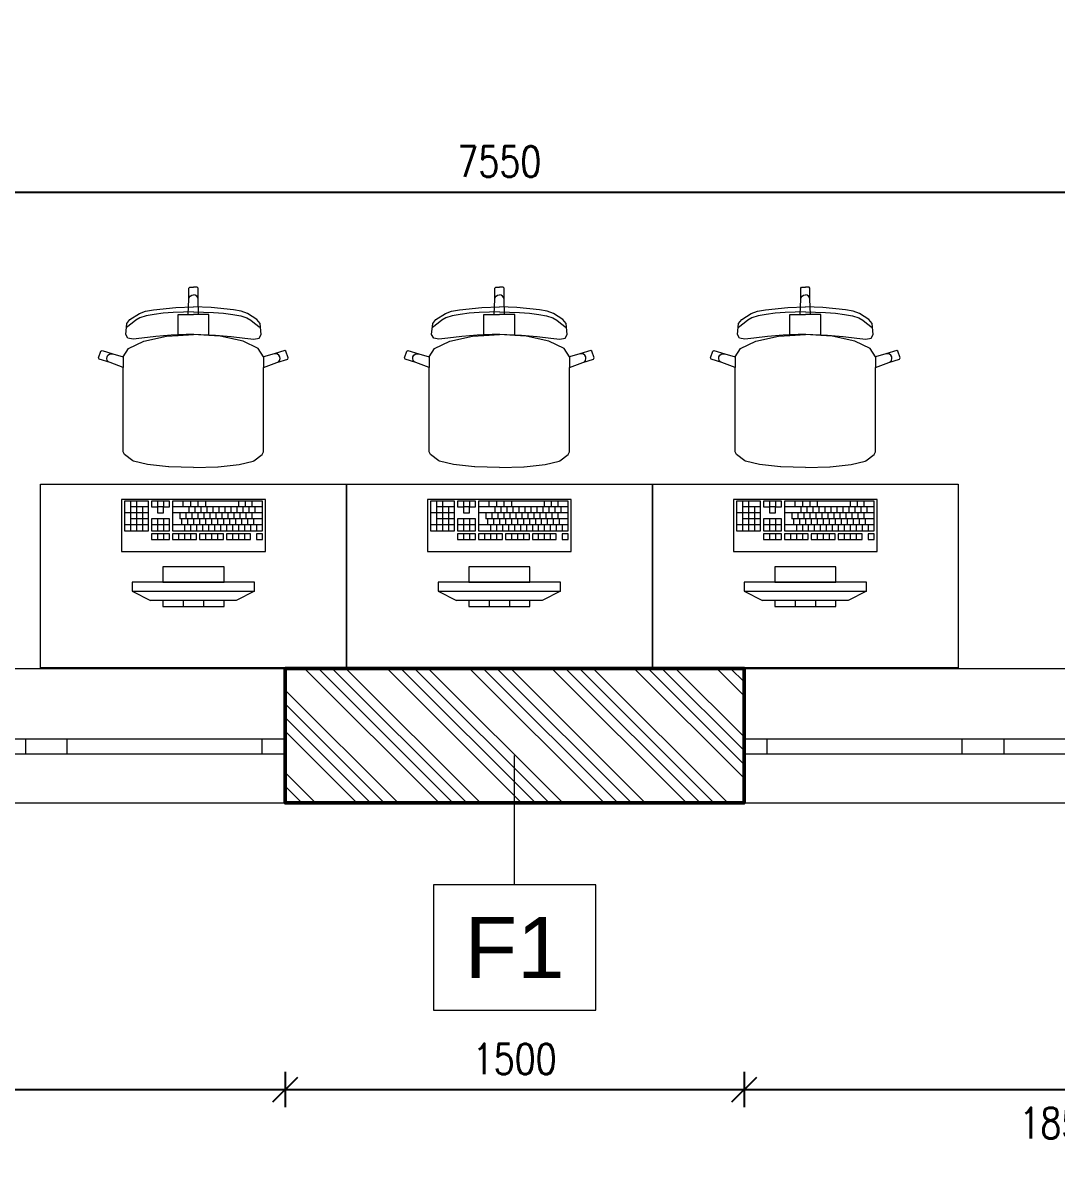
# Model space of a CAD drawing. Header units: millimetres. Extents: x 89194 to 559352, y -753138 to -204019.
# Drawn here: x 339217 to 342595, y -416819 to -413039 of the extents above; entities that cross this region are included whole.
import ezdxf

# ---------------------------------------------------------------- set-up
doc = ezdxf.new("R2010")
doc.units = ezdxf.units.MM
doc.header["$LTSCALE"] = 400
doc.header["$PDMODE"] = 3
for name, color, linetype, lineweight in [('RG_koty', 7, 'Continuous', 9), ('RG_nábytek', 32, 'Continuous', 9), ('RG_okna', 3, 'Continuous', 9), ('RG_skladby konstrukcí', 5, 'Continuous', 9), ('RG_zdivo nové', 1, 'Continuous', 50), ('RG_šrafy', 253, 'Continuous', 9)]:
    doc.layers.add(name, color=color, linetype=linetype, lineweight=lineweight)
doc.styles.add('Arial 200', font='Arial.ttf', dxfattribs={"height": 200})
doc.styles.add('Koty', font='romans.shx', dxfattribs={"width": 0.8})
doc.dimstyles.new('RG_50_vnitřní', dxfattribs={"dimscale": 50, "dimtxt": 2, "dimasz": 1.6, "dimexe": 1.15, "dimexo": 0, "dimgap": 1, "dimtad": 1, "dimdec": 0, "dimrnd": 5, "dimzin": 0, "dimdsep": 46, "dimtxsty": 'Koty', "dimblk1": 'OBLIQUE', "dimblk2": 'OBLIQUE', "dimsah": 1, "dimcen": 0.09, "dimclrd": 256, "dimclre": 256, "dimclrt": 2, "dimazin": 0, "dimtfac": 1, "dimtdec": 0, "dimtmove": 2, "dimatfit": 3, "dimfxl": 1.15, "dimfxlon": 1, "dimtolj": 1, "dimtzin": 0, "dimarcsym": 0})

# ---------------------------------------------------------------- blocks, each defined once
blk = doc.blocks.new('okno_2375')
at = {"layer": 'RG_okna'}
for points in [[(437181.1, -409465), (439556.1, -409465)], [(437181.1, -409695), (439556.1, -409695)], [(437256.1, -409745), (437256.1, -409695)], [(437894.1, -409745), (437894.1, -409695)], [(438030.1, -409695), (438030.1, -409745)], [(438707.1, -409695), (438707.1, -409745)], [(438843.1, -409745), (438843.1, -409695)], [(439481.1, -409745), (439481.1, -409695)], [(437181.1, -409745), (439556.1, -409745)], [(437181.1, -409905), (439556.1, -409905)]]:
    blk.add_lwpolyline(points, dxfattribs=at)
blk = doc.blocks.new('nabytek_c_1_01')
at = {"layer": 'RG_nábytek'}
for p, q in [((339758.3, -413855.2), (339761.3, -413852.2)), ((339758.3, -413892.1), (339758.3, -413855.2)), ((339761.3, -413852.2), (339773.4, -413852.2)), ((339785.4, -413852.2), (339773.4, -413852.2)), ((339788.5, -413855.2), (339785.4, -413852.2)), ((339788.5, -413892.1), (339788.5, -413855.2)), ((340758.3, -413855.2), (340761.3, -413852.2)), ((340758.3, -413892.1), (340758.3, -413855.2)), ((340761.3, -413852.2), (340773.4, -413852.2)), ((340785.4, -413852.2), (340773.4, -413852.2)), ((340788.5, -413855.2), (340785.4, -413852.2)), ((340788.5, -413892.1), (340788.5, -413855.2)), ((341758.3, -413855.2), (341761.3, -413852.2)), ((341758.3, -413892.1), (341758.3, -413855.2)), ((341761.3, -413852.2), (341773.4, -413852.2)), ((341785.4, -413852.2), (341773.4, -413852.2)), ((341788.5, -413855.2), (341785.4, -413852.2)), ((341788.5, -413892.1), (341788.5, -413855.2)), ((339756.5, -413941.9), (339758.3, -413892.1)), ((339758.3, -413892.1), (339759.4, -413886.4)), ((339759.4, -413886.4), (339762.7, -413881.5)), ((339762.7, -413881.5), (339767.6, -413878.3)), ((339767.6, -413878.3), (339773.4, -413877.1)), ((339779.1, -413878.3), (339773.4, -413877.1)), ((339784, -413881.5), (339779.1, -413878.3)), ((339787.3, -413886.4), (339784, -413881.5)), ((339788.5, -413892.1), (339787.3, -413886.4)), ((339790.3, -413941.9), (339788.5, -413892.1)), ((340756.5, -413941.9), (340758.3, -413892.1)), ((340758.3, -413892.1), (340759.4, -413886.4)), ((340759.4, -413886.4), (340762.7, -413881.5)), ((340762.7, -413881.5), (340767.6, -413878.3)), ((340767.6, -413878.3), (340773.4, -413877.1)), ((340779.1, -413878.3), (340773.4, -413877.1)), ((340784, -413881.5), (340779.1, -413878.3)), ((340787.3, -413886.4), (340784, -413881.5)), ((340788.5, -413892.1), (340787.3, -413886.4)), ((340790.3, -413941.9), (340788.5, -413892.1)), ((341756.5, -413941.9), (341758.3, -413892.1)), ((341758.3, -413892.1), (341759.4, -413886.4)), ((341759.4, -413886.4), (341762.7, -413881.5)), ((341762.7, -413881.5), (341767.6, -413878.3)), ((341767.6, -413878.3), (341773.4, -413877.1)), ((341779.1, -413878.3), (341773.4, -413877.1)), ((341784, -413881.5), (341779.1, -413878.3)), ((341787.3, -413886.4), (341784, -413881.5)), ((341788.5, -413892.1), (341787.3, -413886.4)), ((341790.3, -413941.9), (341788.5, -413892.1)), ((339596.8, -413938.2), (339616.8, -413930.9)), ((339616.8, -413930.9), (339642.7, -413926.1)), ((339642.7, -413926.1), (339715.9, -413919.1)), ((339740.6, -413934), (339707.3, -413935.5)), ((339715.9, -413919.1), (339773.4, -413917)), ((339773.4, -413933.6), (339740.6, -413934)), ((339830.9, -413919.1), (339773.4, -413917)), ((339773.4, -413933.6), (339806.1, -413934)), ((339806.1, -413934), (339839.4, -413935.5)), ((339904.1, -413926.1), (339830.9, -413919.1)), ((339929.9, -413930.9), (339904.1, -413926.1)), ((339949.9, -413938.2), (339929.9, -413930.9)), ((340596.8, -413938.2), (340616.8, -413930.9)), ((340616.8, -413930.9), (340642.7, -413926.1)), ((340642.7, -413926.1), (340715.9, -413919.1)), ((340740.6, -413934), (340707.3, -413935.5)), ((340715.9, -413919.1), (340773.4, -413917)), ((340773.4, -413933.6), (340740.6, -413934)), ((340830.9, -413919.1), (340773.4, -413917)), ((340773.4, -413933.6), (340806.1, -413934)), ((340806.1, -413934), (340839.4, -413935.5)), ((340904.1, -413926.1), (340830.9, -413919.1)), ((340929.9, -413930.9), (340904.1, -413926.1)), ((340949.9, -413938.2), (340929.9, -413930.9)), ((341596.8, -413938.2), (341616.8, -413930.9)), ((341616.8, -413930.9), (341642.7, -413926.1)), ((341642.7, -413926.1), (341715.9, -413919.1)), ((341740.6, -413934), (341707.3, -413935.5)), ((341715.9, -413919.1), (341773.4, -413917)), ((341773.4, -413933.6), (341740.6, -413934)), ((341830.9, -413919.1), (341773.4, -413917)), ((341773.4, -413933.6), (341806.1, -413934)), ((341806.1, -413934), (341839.4, -413935.5)), ((341904.1, -413926.1), (341830.9, -413919.1)), ((341929.9, -413930.9), (341904.1, -413926.1)), ((341949.9, -413938.2), (341929.9, -413930.9)), ((339552, -414007.5), (339555.3, -413971.4)), ((339555.3, -413971.4), (339565.8, -413958.2)), ((339573.6, -413970.7), (339564.6, -413976.8)), ((339565.8, -413958.2), (339596.8, -413938.2)), ((339585.3, -413960.6), (339573.6, -413970.7)), ((339598.5, -413952.9), (339585.3, -413960.6)), ((339618.9, -413946.7), (339598.5, -413952.9)), ((339644.8, -413941.7), (339618.9, -413946.7)), ((339674.8, -413938), (339644.8, -413941.7)), ((339707.3, -413935.5), (339674.8, -413938)), ((339723, -413971.9), (339723, -413941.9)), ((339723, -413941.9), (339756.5, -413941.9)), ((339723, -414010.6), (339723, -413971.9)), ((339756.5, -413941.9), (339773.4, -413941.9)), ((339790.3, -413941.9), (339773.4, -413941.9)), ((339823.7, -413941.9), (339790.3, -413941.9)), ((339823.7, -413971.9), (339823.7, -413941.9)), ((339823.7, -414010.6), (339823.7, -413971.9)), ((339839.4, -413935.5), (339871.9, -413938)), ((339871.9, -413938), (339901.9, -413941.7)), ((339901.9, -413941.7), (339927.8, -413946.7)), ((339927.8, -413946.7), (339948.2, -413952.9)), ((339948.2, -413952.9), (339961.4, -413960.6)), ((339980.9, -413958.2), (339949.9, -413938.2)), ((339961.4, -413960.6), (339973.1, -413970.7)), ((339973.1, -413970.7), (339982.1, -413976.8)), ((339991.5, -413971.4), (339980.9, -413958.2)), ((339994.8, -414007.5), (339991.5, -413971.4)), ((340552, -414007.5), (340555.3, -413971.4)), ((340555.3, -413971.4), (340565.8, -413958.2)), ((340573.6, -413970.7), (340564.6, -413976.8)), ((340565.8, -413958.2), (340596.8, -413938.2)), ((340585.3, -413960.6), (340573.6, -413970.7)), ((340598.5, -413952.9), (340585.3, -413960.6)), ((340618.9, -413946.7), (340598.5, -413952.9)), ((340644.8, -413941.7), (340618.9, -413946.7)), ((340674.8, -413938), (340644.8, -413941.7)), ((340707.3, -413935.5), (340674.8, -413938)), ((340723, -413971.9), (340723, -413941.9)), ((340723, -413941.9), (340756.5, -413941.9)), ((340723, -414010.6), (340723, -413971.9)), ((340756.5, -413941.9), (340773.4, -413941.9)), ((340790.3, -413941.9), (340773.4, -413941.9)), ((340823.7, -413941.9), (340790.3, -413941.9)), ((340823.7, -413971.9), (340823.7, -413941.9)), ((340823.7, -414010.6), (340823.7, -413971.9)), ((340839.4, -413935.5), (340871.9, -413938)), ((340871.9, -413938), (340901.9, -413941.7)), ((340901.9, -413941.7), (340927.8, -413946.7)), ((340927.8, -413946.7), (340948.2, -413952.9)), ((340948.2, -413952.9), (340961.4, -413960.6)), ((340980.9, -413958.2), (340949.9, -413938.2)), ((340961.4, -413960.6), (340973.1, -413970.7)), ((340973.1, -413970.7), (340982.1, -413976.8)), ((340991.5, -413971.4), (340980.9, -413958.2)), ((340994.8, -414007.5), (340991.5, -413971.4)), ((341552, -414007.5), (341555.3, -413971.4)), ((341555.3, -413971.4), (341565.8, -413958.2)), ((341573.6, -413970.7), (341564.6, -413976.8)), ((341565.8, -413958.2), (341596.8, -413938.2)), ((341585.3, -413960.6), (341573.6, -413970.7)), ((341598.5, -413952.9), (341585.3, -413960.6)), ((341618.9, -413946.7), (341598.5, -413952.9)), ((341644.8, -413941.7), (341618.9, -413946.7)), ((341674.8, -413938), (341644.8, -413941.7)), ((341707.3, -413935.5), (341674.8, -413938)), ((341723, -413971.9), (341723, -413941.9)), ((341723, -413941.9), (341756.5, -413941.9)), ((341723, -414010.6), (341723, -413971.9)), ((341756.5, -413941.9), (341773.4, -413941.9)), ((341790.3, -413941.9), (341773.4, -413941.9)), ((341823.7, -413941.9), (341790.3, -413941.9)), ((341823.7, -413971.9), (341823.7, -413941.9)), ((341823.7, -414010.6), (341823.7, -413971.9)), ((341839.4, -413935.5), (341871.9, -413938)), ((341871.9, -413938), (341901.9, -413941.7)), ((341901.9, -413941.7), (341927.8, -413946.7)), ((341927.8, -413946.7), (341948.2, -413952.9)), ((341948.2, -413952.9), (341961.4, -413960.6)), ((341980.9, -413958.2), (341949.9, -413938.2)), ((341961.4, -413960.6), (341973.1, -413970.7)), ((341973.1, -413970.7), (341982.1, -413976.8)), ((341991.5, -413971.4), (341980.9, -413958.2)), ((341994.8, -414007.5), (341991.5, -413971.4)), ((339558.7, -414019.1), (339552, -414007.5)), ((339558.3, -413982), (339554.6, -413984.6)), ((339564.6, -413976.8), (339558.3, -413982)), ((339701.1, -414009), (339650.1, -414013.7)), ((339685.6, -414012.9), (339723, -414010.6)), ((339773.4, -414006.7), (339701.1, -414009)), ((339723, -414010.6), (339773.4, -414007.4)), ((339773.4, -414006.7), (339845.7, -414009)), ((339823.7, -414010.6), (339773.4, -414007.4)), ((339861.1, -414012.9), (339823.7, -414010.6)), ((339845.7, -414009), (339896.6, -414013.7)), ((339982.1, -413976.8), (339988.4, -413982)), ((339988, -414019.1), (339994.8, -414007.5)), ((339988.4, -413982), (339992.1, -413984.6)), ((340558.7, -414019.1), (340552, -414007.5)), ((340558.3, -413982), (340554.6, -413984.6)), ((340564.6, -413976.8), (340558.3, -413982)), ((340701.1, -414009), (340650.1, -414013.7)), ((340685.6, -414012.9), (340723, -414010.6)), ((340773.4, -414006.7), (340701.1, -414009)), ((340723, -414010.6), (340773.4, -414007.4)), ((340773.4, -414006.7), (340845.7, -414009)), ((340823.7, -414010.6), (340773.4, -414007.4)), ((340861.1, -414012.9), (340823.7, -414010.6)), ((340845.7, -414009), (340896.6, -414013.7)), ((340982.1, -413976.8), (340988.4, -413982)), ((340988, -414019.1), (340994.8, -414007.5)), ((340988.4, -413982), (340992.1, -413984.6)), ((341558.7, -414019.1), (341552, -414007.5)), ((341558.3, -413982), (341554.6, -413984.6)), ((341564.6, -413976.8), (341558.3, -413982)), ((341701.1, -414009), (341650.1, -414013.7)), ((341685.6, -414012.9), (341723, -414010.6)), ((341773.4, -414006.7), (341701.1, -414009)), ((341723, -414010.6), (341773.4, -414007.4)), ((341773.4, -414006.7), (341845.7, -414009)), ((341823.7, -414010.6), (341773.4, -414007.4)), ((341861.1, -414012.9), (341823.7, -414010.6)), ((341845.7, -414009), (341896.6, -414013.7)), ((341982.1, -413976.8), (341988.4, -413982)), ((341988, -414019.1), (341994.8, -414007.5)), ((341988.4, -413982), (341992.1, -413984.6)), ((339575.9, -414022.1), (339558.7, -414019.1)), ((339561.5, -414052.6), (339611.2, -414028.8)), ((339604.8, -414019.5), (339575.9, -414022.1)), ((339650.1, -414013.7), (339604.8, -414019.5)), ((339611.2, -414028.8), (339685.6, -414012.9)), ((339935.5, -414028.8), (339861.1, -414012.9)), ((339896.6, -414013.7), (339941.9, -414019.5)), ((339985.2, -414052.6), (339935.5, -414028.8)), ((339941.9, -414019.5), (339970.8, -414022.1)), ((339970.8, -414022.1), (339988, -414019.1)), ((340575.9, -414022.1), (340558.7, -414019.1)), ((340561.5, -414052.6), (340611.2, -414028.8)), ((340604.8, -414019.5), (340575.9, -414022.1)), ((340650.1, -414013.7), (340604.8, -414019.5)), ((340611.2, -414028.8), (340685.6, -414012.9)), ((340935.5, -414028.8), (340861.1, -414012.9)), ((340896.6, -414013.7), (340941.9, -414019.5)), ((340985.2, -414052.6), (340935.5, -414028.8)), ((340941.9, -414019.5), (340970.8, -414022.1)), ((340970.8, -414022.1), (340988, -414019.1)), ((341575.9, -414022.1), (341558.7, -414019.1)), ((341561.5, -414052.6), (341611.2, -414028.8)), ((341604.8, -414019.5), (341575.9, -414022.1)), ((341650.1, -414013.7), (341604.8, -414019.5)), ((341611.2, -414028.8), (341685.6, -414012.9)), ((341935.5, -414028.8), (341861.1, -414012.9)), ((341896.6, -414013.7), (341941.9, -414019.5)), ((341985.2, -414052.6), (341935.5, -414028.8)), ((341941.9, -414019.5), (341970.8, -414022.1)), ((341970.8, -414022.1), (341988, -414019.1)), ((339463.4, -414084.1), (339470.8, -414061.3)), ((339465.3, -414087.8), (339463.4, -414084.1)), ((339470.8, -414061.3), (339474.6, -414059.4)), ((339474.6, -414059.4), (339510, -414070.8)), ((339490.3, -414086.2), (339491, -414080.4)), ((339491.9, -414091.8), (339490.3, -414086.2)), ((339491, -414080.4), (339493.9, -414075.3)), ((339493.9, -414075.3), (339498.5, -414071.7)), ((339498.5, -414071.7), (339504.2, -414070.1)), ((339504.2, -414070.1), (339510, -414070.8)), ((339510, -414070.8), (339544.2, -414080.5)), ((339544.1, -414080.7), (339544.2, -414080.5)), ((339544.1, -414080.7), (339544.1, -414114.9)), ((339544.2, -414080.5), (339561.5, -414052.6)), ((340002.5, -414080.5), (339985.2, -414052.6)), ((340036.7, -414070.8), (340002.5, -414080.5)), ((340002.6, -414080.7), (340002.5, -414080.5)), ((340002.6, -414080.7), (340002.6, -414114.9)), ((340072.1, -414059.4), (340036.7, -414070.8)), ((340042.5, -414070.1), (340036.7, -414070.8)), ((340048.2, -414071.7), (340042.5, -414070.1)), ((340052.8, -414075.3), (340048.2, -414071.7)), ((340055.7, -414080.4), (340052.8, -414075.3)), ((340054.8, -414091.8), (340056.4, -414086.2)), ((340056.4, -414086.2), (340055.7, -414080.4)), ((340075.9, -414061.3), (340072.1, -414059.4)), ((340083.4, -414084.1), (340075.9, -414061.3)), ((340081.4, -414087.8), (340083.4, -414084.1)), ((340463.4, -414084.1), (340470.8, -414061.3)), ((340465.3, -414087.8), (340463.4, -414084.1)), ((340470.8, -414061.3), (340474.6, -414059.4)), ((340474.6, -414059.4), (340510, -414070.8)), ((340490.3, -414086.2), (340491, -414080.4)), ((340491.9, -414091.8), (340490.3, -414086.2)), ((340491, -414080.4), (340493.9, -414075.3)), ((340493.9, -414075.3), (340498.5, -414071.7)), ((340498.5, -414071.7), (340504.2, -414070.1)), ((340504.2, -414070.1), (340510, -414070.8)), ((340510, -414070.8), (340544.2, -414080.5)), ((340544.1, -414080.7), (340544.2, -414080.5)), ((340544.1, -414080.7), (340544.1, -414114.9)), ((340544.2, -414080.5), (340561.5, -414052.6)), ((341002.5, -414080.5), (340985.2, -414052.6)), ((341036.7, -414070.8), (341002.5, -414080.5)), ((341002.6, -414080.7), (341002.5, -414080.5)), ((341002.6, -414080.7), (341002.6, -414114.9)), ((341072.1, -414059.4), (341036.7, -414070.8)), ((341042.5, -414070.1), (341036.7, -414070.8)), ((341048.2, -414071.7), (341042.5, -414070.1)), ((341052.8, -414075.3), (341048.2, -414071.7)), ((341055.7, -414080.4), (341052.8, -414075.3)), ((341054.8, -414091.8), (341056.4, -414086.2)), ((341056.4, -414086.2), (341055.7, -414080.4)), ((341075.9, -414061.3), (341072.1, -414059.4)), ((341083.4, -414084.1), (341075.9, -414061.3)), ((341081.4, -414087.8), (341083.4, -414084.1)), ((341463.4, -414084.1), (341470.8, -414061.3)), ((341465.3, -414087.8), (341463.4, -414084.1)), ((341470.8, -414061.3), (341474.6, -414059.4)), ((341474.6, -414059.4), (341510, -414070.8)), ((341490.3, -414086.2), (341491, -414080.4)), ((341491.9, -414091.8), (341490.3, -414086.2)), ((341491, -414080.4), (341493.9, -414075.3)), ((341493.9, -414075.3), (341498.5, -414071.7)), ((341498.5, -414071.7), (341504.2, -414070.1)), ((341504.2, -414070.1), (341510, -414070.8)), ((341510, -414070.8), (341544.2, -414080.5)), ((341544.1, -414080.7), (341544.2, -414080.5)), ((341544.1, -414080.7), (341544.1, -414114.9)), ((341544.2, -414080.5), (341561.5, -414052.6)), ((342002.5, -414080.5), (341985.2, -414052.6)), ((342036.7, -414070.8), (342002.5, -414080.5)), ((342002.6, -414080.7), (342002.5, -414080.5)), ((342002.6, -414080.7), (342002.6, -414114.9)), ((342072.1, -414059.4), (342036.7, -414070.8)), ((342042.5, -414070.1), (342036.7, -414070.8)), ((342048.2, -414071.7), (342042.5, -414070.1)), ((342052.8, -414075.3), (342048.2, -414071.7)), ((342055.7, -414080.4), (342052.8, -414075.3)), ((342054.8, -414091.8), (342056.4, -414086.2)), ((342056.4, -414086.2), (342055.7, -414080.4)), ((342075.9, -414061.3), (342072.1, -414059.4)), ((342083.4, -414084.1), (342075.9, -414061.3)), ((342081.4, -414087.8), (342083.4, -414084.1)), ((339500.7, -414099.2), (339465.3, -414087.8)), ((339495.6, -414096.4), (339491.9, -414091.8)), ((339500.7, -414099.2), (339495.6, -414096.4)), ((339544.1, -414114.9), (339500.7, -414099.2)), ((339544.1, -414324), (339544.1, -414114.9)), ((340002.6, -414114.9), (340046, -414099.2)), ((340002.6, -414324), (340002.6, -414114.9)), ((340046, -414099.2), (340081.4, -414087.8)), ((340046, -414099.2), (340051.1, -414096.4)), ((340051.1, -414096.4), (340054.8, -414091.8)), ((340500.7, -414099.2), (340465.3, -414087.8)), ((340495.6, -414096.4), (340491.9, -414091.8)), ((340500.7, -414099.2), (340495.6, -414096.4)), ((340544.1, -414114.9), (340500.7, -414099.2)), ((340544.1, -414324), (340544.1, -414114.9)), ((341002.6, -414114.9), (341046, -414099.2)), ((341002.6, -414324), (341002.6, -414114.9)), ((341046, -414099.2), (341081.4, -414087.8)), ((341046, -414099.2), (341051.1, -414096.4)), ((341051.1, -414096.4), (341054.8, -414091.8)), ((341500.7, -414099.2), (341465.3, -414087.8)), ((341495.6, -414096.4), (341491.9, -414091.8)), ((341500.7, -414099.2), (341495.6, -414096.4)), ((341544.1, -414114.9), (341500.7, -414099.2)), ((341544.1, -414324), (341544.1, -414114.9)), ((342002.6, -414114.9), (342046, -414099.2)), ((342002.6, -414324), (342002.6, -414114.9)), ((342046, -414099.2), (342081.4, -414087.8)), ((342046, -414099.2), (342051.1, -414096.4)), ((342051.1, -414096.4), (342054.8, -414091.8)), ((339544.1, -414360.1), (339544.1, -414324)), ((340002.6, -414360.1), (340002.6, -414324)), ((340544.1, -414360.1), (340544.1, -414324)), ((341002.6, -414360.1), (341002.6, -414324)), ((341544.1, -414360.1), (341544.1, -414324)), ((342002.6, -414360.1), (342002.6, -414324)), ((339544.1, -414391.1), (339544.1, -414360.1)), ((340002.6, -414391.1), (340002.6, -414360.1)), ((340544.1, -414391.1), (340544.1, -414360.1)), ((341002.6, -414391.1), (341002.6, -414360.1)), ((341544.1, -414391.1), (341544.1, -414360.1)), ((342002.6, -414391.1), (342002.6, -414360.1)), ((339548.6, -414399.7), (339544.1, -414391.1)), ((339575.4, -414420.9), (339548.6, -414399.7)), ((339577.6, -414421.8), (339575.4, -414420.9)), ((339623.5, -414432.5), (339577.6, -414421.8)), ((339923.2, -414432.5), (339969.1, -414421.8)), ((339969.1, -414421.8), (339971.3, -414420.9)), ((339971.3, -414420.9), (339998.1, -414399.7)), ((339998.1, -414399.7), (340002.6, -414391.1)), ((340548.6, -414399.7), (340544.1, -414391.1)), ((340575.4, -414420.9), (340548.6, -414399.7)), ((340577.6, -414421.8), (340575.4, -414420.9)), ((340623.5, -414432.5), (340577.6, -414421.8)), ((340923.2, -414432.5), (340969.1, -414421.8)), ((340969.1, -414421.8), (340971.3, -414420.9)), ((340971.3, -414420.9), (340998.1, -414399.7)), ((340998.1, -414399.7), (341002.6, -414391.1)), ((341548.6, -414399.7), (341544.1, -414391.1)), ((341575.4, -414420.9), (341548.6, -414399.7)), ((341577.6, -414421.8), (341575.4, -414420.9)), ((341623.5, -414432.5), (341577.6, -414421.8)), ((341923.2, -414432.5), (341969.1, -414421.8)), ((341969.1, -414421.8), (341971.3, -414420.9)), ((341971.3, -414420.9), (341998.1, -414399.7)), ((341998.1, -414399.7), (342002.6, -414391.1)), ((339692.3, -414439.6), (339623.5, -414432.5)), ((339693.3, -414439.7), (339692.3, -414439.6)), ((339773.4, -414442.2), (339693.3, -414439.7)), ((339773.4, -414442.2), (339853.4, -414439.7)), ((339853.4, -414439.7), (339854.5, -414439.6)), ((339854.5, -414439.6), (339923.2, -414432.5)), ((340692.3, -414439.6), (340623.5, -414432.5)), ((340693.3, -414439.7), (340692.3, -414439.6)), ((340773.4, -414442.2), (340693.3, -414439.7)), ((340773.4, -414442.2), (340853.4, -414439.7)), ((340853.4, -414439.7), (340854.5, -414439.6)), ((340854.5, -414439.6), (340923.2, -414432.5)), ((341692.3, -414439.6), (341623.5, -414432.5)), ((341693.3, -414439.7), (341692.3, -414439.6)), ((341773.4, -414442.2), (341693.3, -414439.7)), ((341773.4, -414442.2), (341853.4, -414439.7)), ((341853.4, -414439.7), (341854.5, -414439.6)), ((341854.5, -414439.6), (341923.2, -414432.5)), ((339273.4, -414497.2), (340273.4, -414497.2)), ((339273.4, -415097.2), (339273.4, -414497.2)), ((340273.4, -414497.2), (340273.4, -415097.2)), ((340273.4, -414497.2), (341273.4, -414497.2)), ((340273.4, -415097.2), (340273.4, -414497.2)), ((341273.4, -414497.2), (341273.4, -415097.2)), ((341273.4, -414497.2), (342273.4, -414497.2)), ((341273.4, -415097.2), (341273.4, -414497.2)), ((342273.4, -414497.2), (342273.4, -415097.2)), ((340008.4, -414547.2), (339538.4, -414547.2)), ((339538.4, -414547.2), (339538.4, -414717.2)), ((339626.5, -414552), (339548.1, -414552)), ((339548.1, -414552), (339548.1, -414649)), ((339567.7, -414552), (339567.7, -414649)), ((339626.5, -414571.4), (339567.7, -414571.4)), ((339587.3, -414552), (339587.3, -414649)), ((339606.9, -414571.4), (339606.9, -414649)), ((339626.5, -414649), (339626.5, -414552)), ((339695, -414552), (339636.3, -414552)), ((339636.3, -414552), (339636.3, -414571.4)), ((339636.3, -414571.4), (339655.9, -414571.4)), ((339655.9, -414552), (339655.9, -414571.4)), ((339655.9, -414571.4), (339655.9, -414590.8)), ((339675.4, -414571.4), (339655.9, -414571.4)), ((339675.4, -414552), (339675.4, -414571.4)), ((339675.4, -414590.8), (339675.4, -414571.4)), ((339675.4, -414571.4), (339695, -414571.4)), ((339695, -414571.4), (339695, -414552)), ((339998.6, -414552), (339704.8, -414552)), ((339704.8, -414552), (339704.8, -414649)), ((339998.6, -414571.4), (339704.8, -414571.4)), ((339739.1, -414552), (339739.1, -414571.4)), ((339758.7, -414571.4), (339758.7, -414590.8)), ((339763.6, -414552), (339763.6, -414571.4)), ((339778.3, -414571.4), (339778.3, -414590.8)), ((339788, -414552), (339788, -414571.4)), ((339797.8, -414571.4), (339797.8, -414590.8)), ((339812.5, -414552), (339812.5, -414571.4)), ((339817.4, -414571.4), (339817.4, -414590.8)), ((339837, -414571.4), (339837, -414590.8)), ((339856.6, -414571.4), (339856.6, -414590.8)), ((339876.2, -414571.4), (339876.2, -414590.8)), ((339895.8, -414571.4), (339895.8, -414590.8)), ((339915.3, -414571.4), (339915.3, -414590.8)), ((339920.2, -414552), (339920.2, -414571.4)), ((339934.9, -414571.4), (339934.9, -414590.8)), ((339942.3, -414552), (339942.3, -414571.4)), ((339954.5, -414571.4), (339954.5, -414590.8)), ((339964.3, -414552), (339964.3, -414571.4)), ((339974.1, -414571.4), (339974.1, -414590.8)), ((339998.6, -414649), (339998.6, -414552)), ((340008.4, -414717.2), (340008.4, -414547.2)), ((341008.4, -414547.2), (340538.4, -414547.2)), ((340538.4, -414547.2), (340538.4, -414717.2)), ((340626.5, -414552), (340548.1, -414552)), ((340548.1, -414552), (340548.1, -414649)), ((340567.7, -414552), (340567.7, -414649)), ((340626.5, -414571.4), (340567.7, -414571.4)), ((340587.3, -414552), (340587.3, -414649)), ((340606.9, -414571.4), (340606.9, -414649)), ((340626.5, -414649), (340626.5, -414552)), ((340695, -414552), (340636.3, -414552)), ((340636.3, -414552), (340636.3, -414571.4)), ((340636.3, -414571.4), (340655.9, -414571.4)), ((340655.9, -414552), (340655.9, -414571.4)), ((340655.9, -414571.4), (340655.9, -414590.8)), ((340675.4, -414571.4), (340655.9, -414571.4)), ((340675.4, -414552), (340675.4, -414571.4)), ((340675.4, -414590.8), (340675.4, -414571.4)), ((340675.4, -414571.4), (340695, -414571.4)), ((340695, -414571.4), (340695, -414552)), ((340998.6, -414552), (340704.8, -414552)), ((340704.8, -414552), (340704.8, -414649)), ((340998.6, -414571.4), (340704.8, -414571.4)), ((340739.1, -414552), (340739.1, -414571.4)), ((340758.7, -414571.4), (340758.7, -414590.8)), ((340763.6, -414552), (340763.6, -414571.4)), ((340778.3, -414571.4), (340778.3, -414590.8)), ((340788, -414552), (340788, -414571.4)), ((340797.8, -414571.4), (340797.8, -414590.8)), ((340812.5, -414552), (340812.5, -414571.4)), ((340817.4, -414571.4), (340817.4, -414590.8)), ((340837, -414571.4), (340837, -414590.8)), ((340856.6, -414571.4), (340856.6, -414590.8)), ((340876.2, -414571.4), (340876.2, -414590.8)), ((340895.8, -414571.4), (340895.8, -414590.8)), ((340915.3, -414571.4), (340915.3, -414590.8)), ((340920.2, -414552), (340920.2, -414571.4)), ((340934.9, -414571.4), (340934.9, -414590.8)), ((340942.3, -414552), (340942.3, -414571.4)), ((340954.5, -414571.4), (340954.5, -414590.8)), ((340964.3, -414552), (340964.3, -414571.4)), ((340974.1, -414571.4), (340974.1, -414590.8)), ((340998.6, -414649), (340998.6, -414552)), ((341008.4, -414717.2), (341008.4, -414547.2)), ((342008.4, -414547.2), (341538.4, -414547.2)), ((341538.4, -414547.2), (341538.4, -414717.2)), ((341626.5, -414552), (341548.1, -414552)), ((341548.1, -414552), (341548.1, -414649)), ((341567.7, -414552), (341567.7, -414649)), ((341626.5, -414571.4), (341567.7, -414571.4)), ((341587.3, -414552), (341587.3, -414649)), ((341606.9, -414571.4), (341606.9, -414649)), ((341626.5, -414649), (341626.5, -414552)), ((341695, -414552), (341636.3, -414552)), ((341636.3, -414552), (341636.3, -414571.4)), ((341636.3, -414571.4), (341655.9, -414571.4)), ((341655.9, -414552), (341655.9, -414571.4)), ((341655.9, -414571.4), (341655.9, -414590.8)), ((341675.4, -414571.4), (341655.9, -414571.4)), ((341675.4, -414552), (341675.4, -414571.4)), ((341675.4, -414590.8), (341675.4, -414571.4)), ((341675.4, -414571.4), (341695, -414571.4)), ((341695, -414571.4), (341695, -414552)), ((341998.6, -414552), (341704.8, -414552)), ((341704.8, -414552), (341704.8, -414649)), ((341998.6, -414571.4), (341704.8, -414571.4)), ((341739.1, -414552), (341739.1, -414571.4)), ((341758.7, -414571.4), (341758.7, -414590.8)), ((341763.6, -414552), (341763.6, -414571.4)), ((341778.3, -414571.4), (341778.3, -414590.8)), ((341788, -414552), (341788, -414571.4)), ((341797.8, -414571.4), (341797.8, -414590.8)), ((341812.5, -414552), (341812.5, -414571.4)), ((341817.4, -414571.4), (341817.4, -414590.8)), ((341837, -414571.4), (341837, -414590.8)), ((341856.6, -414571.4), (341856.6, -414590.8)), ((341876.2, -414571.4), (341876.2, -414590.8)), ((341895.8, -414571.4), (341895.8, -414590.8)), ((341915.3, -414571.4), (341915.3, -414590.8)), ((341920.2, -414552), (341920.2, -414571.4)), ((341934.9, -414571.4), (341934.9, -414590.8)), ((341942.3, -414552), (341942.3, -414571.4)), ((341954.5, -414571.4), (341954.5, -414590.8)), ((341964.3, -414552), (341964.3, -414571.4)), ((341974.1, -414571.4), (341974.1, -414590.8)), ((341998.6, -414649), (341998.6, -414552)), ((342008.4, -414717.2), (342008.4, -414547.2)), ((339626.5, -414590.8), (339548.1, -414590.8)), ((339626.5, -414610.2), (339567.7, -414610.2)), ((339695, -414610.2), (339636.3, -414610.2)), ((339636.3, -414610.2), (339636.3, -414649)), ((339655.9, -414590.8), (339675.4, -414590.8)), ((339655.9, -414610.2), (339655.9, -414649)), ((339675.4, -414610.2), (339675.4, -414649)), ((339695, -414649), (339695, -414610.2)), ((339998.6, -414590.8), (339704.8, -414590.8)), ((339729.3, -414590.8), (339729.3, -414610.2)), ((339998.6, -414610.2), (339729.3, -414610.2)), ((339734.2, -414610.2), (339734.2, -414629.6)), ((339748.9, -414590.8), (339748.9, -414610.2)), ((339753.8, -414610.2), (339753.8, -414629.6)), ((339768.5, -414590.8), (339768.5, -414610.2)), ((339773.4, -414610.2), (339773.4, -414629.6)), ((339788, -414590.8), (339788, -414610.2)), ((339792.9, -414610.2), (339792.9, -414629.6)), ((339807.6, -414590.8), (339807.6, -414610.2)), ((339812.5, -414610.2), (339812.5, -414629.6)), ((339827.2, -414590.8), (339827.2, -414610.2)), ((339832.1, -414610.2), (339832.1, -414629.6)), ((339846.8, -414590.8), (339846.8, -414610.2)), ((339851.7, -414610.2), (339851.7, -414629.6)), ((339866.4, -414590.8), (339866.4, -414610.2)), ((339871.3, -414610.2), (339871.3, -414629.6)), ((339886, -414590.8), (339886, -414610.2)), ((339890.9, -414610.2), (339890.9, -414629.6)), ((339905.5, -414590.8), (339905.5, -414610.2)), ((339910.4, -414610.2), (339910.4, -414629.6)), ((339925.1, -414590.8), (339925.1, -414610.2)), ((339930, -414610.2), (339930, -414629.6)), ((339944.7, -414590.8), (339944.7, -414610.2)), ((339949.6, -414610.2), (339949.6, -414629.6)), ((339964.3, -414590.8), (339964.3, -414610.2)), ((339969.2, -414610.2), (339969.2, -414629.6)), ((340626.5, -414590.8), (340548.1, -414590.8)), ((340626.5, -414610.2), (340567.7, -414610.2)), ((340695, -414610.2), (340636.3, -414610.2)), ((340636.3, -414610.2), (340636.3, -414649)), ((340655.9, -414590.8), (340675.4, -414590.8)), ((340655.9, -414610.2), (340655.9, -414649)), ((340675.4, -414610.2), (340675.4, -414649)), ((340695, -414649), (340695, -414610.2)), ((340998.6, -414590.8), (340704.8, -414590.8)), ((340729.3, -414590.8), (340729.3, -414610.2)), ((340998.6, -414610.2), (340729.3, -414610.2)), ((340734.2, -414610.2), (340734.2, -414629.6)), ((340748.9, -414590.8), (340748.9, -414610.2)), ((340753.8, -414610.2), (340753.8, -414629.6)), ((340768.5, -414590.8), (340768.5, -414610.2)), ((340773.4, -414610.2), (340773.4, -414629.6)), ((340788, -414590.8), (340788, -414610.2)), ((340792.9, -414610.2), (340792.9, -414629.6)), ((340807.6, -414590.8), (340807.6, -414610.2)), ((340812.5, -414610.2), (340812.5, -414629.6)), ((340827.2, -414590.8), (340827.2, -414610.2)), ((340832.1, -414610.2), (340832.1, -414629.6)), ((340846.8, -414590.8), (340846.8, -414610.2)), ((340851.7, -414610.2), (340851.7, -414629.6)), ((340866.4, -414590.8), (340866.4, -414610.2)), ((340871.3, -414610.2), (340871.3, -414629.6)), ((340886, -414590.8), (340886, -414610.2)), ((340890.9, -414610.2), (340890.9, -414629.6)), ((340905.5, -414590.8), (340905.5, -414610.2)), ((340910.4, -414610.2), (340910.4, -414629.6)), ((340925.1, -414590.8), (340925.1, -414610.2)), ((340930, -414610.2), (340930, -414629.6)), ((340944.7, -414590.8), (340944.7, -414610.2)), ((340949.6, -414610.2), (340949.6, -414629.6)), ((340964.3, -414590.8), (340964.3, -414610.2)), ((340969.2, -414610.2), (340969.2, -414629.6)), ((341626.5, -414590.8), (341548.1, -414590.8)), ((341626.5, -414610.2), (341567.7, -414610.2)), ((341695, -414610.2), (341636.3, -414610.2)), ((341636.3, -414610.2), (341636.3, -414649)), ((341655.9, -414590.8), (341675.4, -414590.8)), ((341655.9, -414610.2), (341655.9, -414649)), ((341675.4, -414610.2), (341675.4, -414649)), ((341695, -414649), (341695, -414610.2)), ((341998.6, -414590.8), (341704.8, -414590.8)), ((341729.3, -414590.8), (341729.3, -414610.2)), ((341998.6, -414610.2), (341729.3, -414610.2)), ((341734.2, -414610.2), (341734.2, -414629.6)), ((341748.9, -414590.8), (341748.9, -414610.2)), ((341753.8, -414610.2), (341753.8, -414629.6)), ((341768.5, -414590.8), (341768.5, -414610.2)), ((341773.4, -414610.2), (341773.4, -414629.6)), ((341788, -414590.8), (341788, -414610.2)), ((341792.9, -414610.2), (341792.9, -414629.6)), ((341807.6, -414590.8), (341807.6, -414610.2)), ((341812.5, -414610.2), (341812.5, -414629.6)), ((341827.2, -414590.8), (341827.2, -414610.2)), ((341832.1, -414610.2), (341832.1, -414629.6)), ((341846.8, -414590.8), (341846.8, -414610.2)), ((341851.7, -414610.2), (341851.7, -414629.6)), ((341866.4, -414590.8), (341866.4, -414610.2)), ((341871.3, -414610.2), (341871.3, -414629.6)), ((341886, -414590.8), (341886, -414610.2)), ((341890.9, -414610.2), (341890.9, -414629.6)), ((341905.5, -414590.8), (341905.5, -414610.2)), ((341910.4, -414610.2), (341910.4, -414629.6)), ((341925.1, -414590.8), (341925.1, -414610.2)), ((341930, -414610.2), (341930, -414629.6)), ((341944.7, -414590.8), (341944.7, -414610.2)), ((341949.6, -414610.2), (341949.6, -414629.6)), ((341964.3, -414590.8), (341964.3, -414610.2)), ((341969.2, -414610.2), (341969.2, -414629.6)), ((339626.5, -414629.6), (339548.1, -414629.6)), ((339548.1, -414649), (339626.5, -414649)), ((339695, -414629.6), (339636.3, -414629.6)), ((339636.3, -414649), (339695, -414649)), ((339998.6, -414629.6), (339704.8, -414629.6)), ((339704.8, -414649), (339998.6, -414649)), ((339744, -414629.6), (339744, -414649)), ((339763.6, -414629.6), (339763.6, -414649)), ((339783.1, -414629.6), (339783.1, -414649)), ((339802.7, -414629.6), (339802.7, -414649)), ((339822.3, -414629.6), (339822.3, -414649)), ((339841.9, -414629.6), (339841.9, -414649)), ((339861.5, -414629.6), (339861.5, -414649)), ((339881.1, -414629.6), (339881.1, -414649)), ((339900.6, -414629.6), (339900.6, -414649)), ((339920.2, -414629.6), (339920.2, -414649)), ((339939.8, -414629.6), (339939.8, -414649)), ((339959.4, -414629.6), (339959.4, -414649)), ((339979, -414629.6), (339979, -414649)), ((340626.5, -414629.6), (340548.1, -414629.6)), ((340548.1, -414649), (340626.5, -414649)), ((340695, -414629.6), (340636.3, -414629.6)), ((340636.3, -414649), (340695, -414649)), ((340998.6, -414629.6), (340704.8, -414629.6)), ((340704.8, -414649), (340998.6, -414649)), ((340744, -414629.6), (340744, -414649)), ((340763.6, -414629.6), (340763.6, -414649)), ((340783.1, -414629.6), (340783.1, -414649)), ((340802.7, -414629.6), (340802.7, -414649)), ((340822.3, -414629.6), (340822.3, -414649)), ((340841.9, -414629.6), (340841.9, -414649)), ((340861.5, -414629.6), (340861.5, -414649)), ((340881.1, -414629.6), (340881.1, -414649)), ((340900.6, -414629.6), (340900.6, -414649)), ((340920.2, -414629.6), (340920.2, -414649)), ((340939.8, -414629.6), (340939.8, -414649)), ((340959.4, -414629.6), (340959.4, -414649)), ((340979, -414629.6), (340979, -414649)), ((341626.5, -414629.6), (341548.1, -414629.6)), ((341548.1, -414649), (341626.5, -414649)), ((341695, -414629.6), (341636.3, -414629.6)), ((341636.3, -414649), (341695, -414649)), ((341998.6, -414629.6), (341704.8, -414629.6)), ((341704.8, -414649), (341998.6, -414649)), ((341744, -414629.6), (341744, -414649)), ((341763.6, -414629.6), (341763.6, -414649)), ((341783.1, -414629.6), (341783.1, -414649)), ((341802.7, -414629.6), (341802.7, -414649)), ((341822.3, -414629.6), (341822.3, -414649)), ((341841.9, -414629.6), (341841.9, -414649)), ((341861.5, -414629.6), (341861.5, -414649)), ((341881.1, -414629.6), (341881.1, -414649)), ((341900.6, -414629.6), (341900.6, -414649)), ((341920.2, -414629.6), (341920.2, -414649)), ((341939.8, -414629.6), (341939.8, -414649)), ((341959.4, -414629.6), (341959.4, -414649)), ((341979, -414629.6), (341979, -414649)), ((339695, -414658.7), (339636.3, -414658.7)), ((339636.3, -414658.7), (339636.3, -414678.1)), ((339636.3, -414678.1), (339695, -414678.1)), ((339655.9, -414658.7), (339655.9, -414678.1)), ((339675.4, -414658.7), (339675.4, -414678.1)), ((339695, -414678.1), (339695, -414658.7)), ((339783.1, -414658.7), (339704.8, -414658.7)), ((339704.8, -414658.7), (339704.8, -414678.1)), ((339704.8, -414678.1), (339783.1, -414678.1)), ((339724.4, -414658.7), (339724.4, -414678.1)), ((339744, -414658.7), (339744, -414678.1)), ((339763.6, -414658.7), (339763.6, -414678.1)), ((339783.1, -414678.1), (339783.1, -414658.7)), ((339871.3, -414658.7), (339792.9, -414658.7)), ((339792.9, -414658.7), (339792.9, -414678.1)), ((339792.9, -414678.1), (339871.3, -414678.1)), ((339812.5, -414658.7), (339812.5, -414678.1)), ((339832.1, -414658.7), (339832.1, -414678.1)), ((339851.7, -414658.7), (339851.7, -414678.1)), ((339871.3, -414678.1), (339871.3, -414658.7)), ((339959.4, -414658.7), (339881.1, -414658.7)), ((339881.1, -414658.7), (339881.1, -414678.1)), ((339881.1, -414678.1), (339959.4, -414678.1)), ((339900.6, -414658.7), (339900.6, -414678.1)), ((339920.2, -414658.7), (339920.2, -414678.1)), ((339939.8, -414658.7), (339939.8, -414678.1)), ((339959.4, -414678.1), (339959.4, -414658.7)), ((339998.6, -414658.7), (339979, -414658.7)), ((339979, -414658.7), (339979, -414678.1)), ((339979, -414678.1), (339998.6, -414678.1)), ((339998.6, -414678.1), (339998.6, -414658.7)), ((340695, -414658.7), (340636.3, -414658.7)), ((340636.3, -414658.7), (340636.3, -414678.1)), ((340636.3, -414678.1), (340695, -414678.1)), ((340655.9, -414658.7), (340655.9, -414678.1)), ((340675.4, -414658.7), (340675.4, -414678.1)), ((340695, -414678.1), (340695, -414658.7)), ((340783.1, -414658.7), (340704.8, -414658.7)), ((340704.8, -414658.7), (340704.8, -414678.1)), ((340704.8, -414678.1), (340783.1, -414678.1)), ((340724.4, -414658.7), (340724.4, -414678.1)), ((340744, -414658.7), (340744, -414678.1)), ((340763.6, -414658.7), (340763.6, -414678.1)), ((340783.1, -414678.1), (340783.1, -414658.7)), ((340871.3, -414658.7), (340792.9, -414658.7)), ((340792.9, -414658.7), (340792.9, -414678.1)), ((340792.9, -414678.1), (340871.3, -414678.1)), ((340812.5, -414658.7), (340812.5, -414678.1)), ((340832.1, -414658.7), (340832.1, -414678.1)), ((340851.7, -414658.7), (340851.7, -414678.1)), ((340871.3, -414678.1), (340871.3, -414658.7)), ((340959.4, -414658.7), (340881.1, -414658.7)), ((340881.1, -414658.7), (340881.1, -414678.1)), ((340881.1, -414678.1), (340959.4, -414678.1)), ((340900.6, -414658.7), (340900.6, -414678.1)), ((340920.2, -414658.7), (340920.2, -414678.1)), ((340939.8, -414658.7), (340939.8, -414678.1)), ((340959.4, -414678.1), (340959.4, -414658.7)), ((340998.6, -414658.7), (340979, -414658.7)), ((340979, -414658.7), (340979, -414678.1)), ((340979, -414678.1), (340998.6, -414678.1)), ((340998.6, -414678.1), (340998.6, -414658.7)), ((341695, -414658.7), (341636.3, -414658.7)), ((341636.3, -414658.7), (341636.3, -414678.1)), ((341636.3, -414678.1), (341695, -414678.1)), ((341655.9, -414658.7), (341655.9, -414678.1)), ((341675.4, -414658.7), (341675.4, -414678.1)), ((341695, -414678.1), (341695, -414658.7)), ((341783.1, -414658.7), (341704.8, -414658.7)), ((341704.8, -414658.7), (341704.8, -414678.1)), ((341704.8, -414678.1), (341783.1, -414678.1)), ((341724.4, -414658.7), (341724.4, -414678.1)), ((341744, -414658.7), (341744, -414678.1)), ((341763.6, -414658.7), (341763.6, -414678.1)), ((341783.1, -414678.1), (341783.1, -414658.7)), ((341871.3, -414658.7), (341792.9, -414658.7)), ((341792.9, -414658.7), (341792.9, -414678.1)), ((341792.9, -414678.1), (341871.3, -414678.1)), ((341812.5, -414658.7), (341812.5, -414678.1)), ((341832.1, -414658.7), (341832.1, -414678.1)), ((341851.7, -414658.7), (341851.7, -414678.1)), ((341871.3, -414678.1), (341871.3, -414658.7)), ((341959.4, -414658.7), (341881.1, -414658.7)), ((341881.1, -414658.7), (341881.1, -414678.1)), ((341881.1, -414678.1), (341959.4, -414678.1)), ((341900.6, -414658.7), (341900.6, -414678.1)), ((341920.2, -414658.7), (341920.2, -414678.1)), ((341939.8, -414658.7), (341939.8, -414678.1)), ((341959.4, -414678.1), (341959.4, -414658.7)), ((341998.6, -414658.7), (341979, -414658.7)), ((341979, -414658.7), (341979, -414678.1)), ((341979, -414678.1), (341998.6, -414678.1)), ((341998.6, -414678.1), (341998.6, -414658.7)), ((339538.4, -414717.2), (340008.4, -414717.2)), ((340538.4, -414717.2), (341008.4, -414717.2)), ((341538.4, -414717.2), (342008.4, -414717.2)), ((339873.4, -414767.2), (339673.4, -414767.2)), ((339673.4, -414767.2), (339673.4, -414817.2)), ((339873.4, -414817.2), (339873.4, -414767.2)), ((340873.4, -414767.2), (340673.4, -414767.2)), ((340673.4, -414767.2), (340673.4, -414817.2)), ((340873.4, -414817.2), (340873.4, -414767.2)), ((341873.4, -414767.2), (341673.4, -414767.2)), ((341673.4, -414767.2), (341673.4, -414817.2)), ((341873.4, -414817.2), (341873.4, -414767.2)), ((339973.4, -414817.2), (339573.4, -414817.2)), ((339573.4, -414817.2), (339573.4, -414847.2)), ((339673.4, -414817.2), (339873.4, -414817.2)), ((339973.4, -414847.2), (339973.4, -414817.2)), ((340973.4, -414817.2), (340573.4, -414817.2)), ((340573.4, -414817.2), (340573.4, -414847.2)), ((340673.4, -414817.2), (340873.4, -414817.2)), ((340973.4, -414847.2), (340973.4, -414817.2)), ((341973.4, -414817.2), (341573.4, -414817.2)), ((341573.4, -414817.2), (341573.4, -414847.2)), ((341673.4, -414817.2), (341873.4, -414817.2)), ((341973.4, -414847.2), (341973.4, -414817.2)), ((339573.4, -414847.2), (339973.4, -414847.2)), ((339573.4, -414847.2), (339633.4, -414877.2)), ((339913.4, -414877.2), (339633.4, -414877.2)), ((339873.4, -414877.2), (339673.4, -414877.2)), ((339673.4, -414877.2), (339673.4, -414897.2)), ((339740, -414877.2), (339740, -414897.2)), ((339806.7, -414877.2), (339806.7, -414897.2)), ((339873.4, -414897.2), (339873.4, -414877.2)), ((339973.4, -414847.2), (339913.4, -414877.2)), ((340573.4, -414847.2), (340973.4, -414847.2)), ((340573.4, -414847.2), (340633.4, -414877.2)), ((340913.4, -414877.2), (340633.4, -414877.2)), ((340873.4, -414877.2), (340673.4, -414877.2)), ((340673.4, -414877.2), (340673.4, -414897.2)), ((340740, -414877.2), (340740, -414897.2)), ((340806.7, -414877.2), (340806.7, -414897.2)), ((340873.4, -414897.2), (340873.4, -414877.2)), ((340973.4, -414847.2), (340913.4, -414877.2)), ((341573.4, -414847.2), (341973.4, -414847.2)), ((341573.4, -414847.2), (341633.4, -414877.2)), ((341913.4, -414877.2), (341633.4, -414877.2)), ((341873.4, -414877.2), (341673.4, -414877.2)), ((341673.4, -414877.2), (341673.4, -414897.2)), ((341740, -414877.2), (341740, -414897.2)), ((341806.7, -414877.2), (341806.7, -414897.2)), ((341873.4, -414897.2), (341873.4, -414877.2)), ((341973.4, -414847.2), (341913.4, -414877.2)), ((339673.4, -414897.2), (339873.4, -414897.2)), ((340673.4, -414897.2), (340873.4, -414897.2)), ((341673.4, -414897.2), (341873.4, -414897.2)), ((340273.4, -415097.2), (339273.4, -415097.2)), ((341273.4, -415097.2), (340273.4, -415097.2)), ((342273.4, -415097.2), (341273.4, -415097.2))]:
    blk.add_line(p, q, dxfattribs=at)
blk = doc.blocks.new('_Oblique')
at = {"color": 0, "linetype": 'ByBlock', "lineweight": -2}
blk.add_line((-0.5, -0.5), (0.5, 0.5), dxfattribs=at)
blk = doc.blocks.new('*D298')
at = {"layer": 'Defpoints', "color": 0, "transparency": 16777216}
for p in [(337698.3, -415589.2), (340073.3, -415589.2), (340073.3, -416526.9)]:
    blk.add_point(p, dxfattribs=at)
at = {"layer": 'RG_koty', "lineweight": -2, "transparency": 16777216}
for p, q in [((337698.3, -416469.4), (337698.3, -416584.4)), ((340073.3, -416469.4), (340073.3, -416584.4)), ((337698.3, -416526.9), (340073.3, -416526.9))]:
    blk.add_line(p, q, dxfattribs=at)
at = {"layer": 'RG_koty', "lineweight": -2, "transparency": 16777216, "xscale": 80, "yscale": 80, "zscale": 80, "rotation": 180}
blk.add_blockref('_Oblique', (337698.3, -416526.9), dxfattribs=at)
at = {"layer": 'RG_koty', "lineweight": -2, "transparency": 16777216, "xscale": 80, "yscale": 80, "zscale": 80}
blk.add_blockref('_Oblique', (340073.3, -416526.9), dxfattribs=at)
at = {"layer": 'RG_koty', "color": 2, "transparency": 16777216, "char_height": 100, "attachment_point": 5, "style": 'Koty'}
for s, insert in [('\\A1;2375', (338885.8, -416426.9)), ('\\A1;1850(900)', (338885.8, -416653.1))]:
    blk.add_mtext(s, dxfattribs=dict(at, insert=insert))
blk = doc.blocks.new('*D299')
at = {"layer": 'Defpoints', "color": 0, "transparency": 16777216}
for p in [(340073.3, -415589.2), (341573.3, -415589.2), (341573.3, -416526.9)]:
    blk.add_point(p, dxfattribs=at)
at = {"layer": 'RG_koty', "lineweight": -2, "transparency": 16777216}
for p, q in [((340073.3, -416469.4), (340073.3, -416584.4)), ((341573.3, -416469.4), (341573.3, -416584.4)), ((340073.3, -416526.9), (341573.3, -416526.9))]:
    blk.add_line(p, q, dxfattribs=at)
at = {"layer": 'RG_koty', "lineweight": -2, "transparency": 16777216, "xscale": 80, "yscale": 80, "zscale": 80, "rotation": 180}
blk.add_blockref('_Oblique', (340073.3, -416526.9), dxfattribs=at)
at = {"layer": 'RG_koty', "lineweight": -2, "transparency": 16777216, "xscale": 80, "yscale": 80, "zscale": 80}
blk.add_blockref('_Oblique', (341573.3, -416526.9), dxfattribs=at)
at = {"layer": 'RG_koty', "color": 2, "transparency": 16777216, "insert": (340823.3, -416426.9), "char_height": 100, "attachment_point": 5, "style": 'Koty'}
blk.add_mtext('\\A1;1500', dxfattribs=at)
blk = doc.blocks.new('*D300')
at = {"layer": 'Defpoints', "color": 0, "transparency": 16777216}
for p in [(341573.3, -415589.2), (343948.3, -415589.2), (343948.3, -416526.9)]:
    blk.add_point(p, dxfattribs=at)
at = {"layer": 'RG_koty', "lineweight": -2, "transparency": 16777216}
for p, q in [((341573.3, -416469.4), (341573.3, -416584.4)), ((343948.3, -416469.4), (343948.3, -416584.4)), ((341573.3, -416526.9), (343948.3, -416526.9))]:
    blk.add_line(p, q, dxfattribs=at)
at = {"layer": 'RG_koty', "lineweight": -2, "transparency": 16777216, "xscale": 80, "yscale": 80, "zscale": 80, "rotation": 180}
blk.add_blockref('_Oblique', (341573.3, -416526.9), dxfattribs=at)
at = {"layer": 'RG_koty', "lineweight": -2, "transparency": 16777216, "xscale": 80, "yscale": 80, "zscale": 80}
blk.add_blockref('_Oblique', (343948.3, -416526.9), dxfattribs=at)
at = {"layer": 'RG_koty', "color": 2, "transparency": 16777216, "char_height": 100, "attachment_point": 5, "style": 'Koty'}
for s, insert in [('\\A1;2375', (342760.8, -416426.9)), ('\\A1;1850(900)', (342760.8, -416653.1))]:
    blk.add_mtext(s, dxfattribs=dict(at, insert=insert))
blk = doc.blocks.new('*D306')
at = {"layer": 'Defpoints', "color": 0, "transparency": 16777216}
for p in [(333858.3, -415589.2), (352738.3, -415589.2), (352738.3, -416894.3)]:
    blk.add_point(p, dxfattribs=at)
at = {"layer": 'RG_koty', "lineweight": -2, "transparency": 16777216}
for p, q in [((333858.3, -416836.8), (333858.3, -416951.8)), ((352738.3, -416836.8), (352738.3, -416951.8)), ((333858.3, -416894.3), (352738.3, -416894.3))]:
    blk.add_line(p, q, dxfattribs=at)
at = {"layer": 'RG_koty', "lineweight": -2, "transparency": 16777216, "xscale": 80, "yscale": 80, "zscale": 80, "rotation": 180}
blk.add_blockref('_Oblique', (333858.3, -416894.3), dxfattribs=at)
at = {"layer": 'RG_koty', "lineweight": -2, "transparency": 16777216, "xscale": 80, "yscale": 80, "zscale": 80}
blk.add_blockref('_Oblique', (352738.3, -416894.3), dxfattribs=at)
at = {"layer": 'RG_koty', "color": 2, "transparency": 16777216, "insert": (343298.3, -416794.3), "char_height": 100, "attachment_point": 5, "style": 'Koty'}
blk.add_mtext('\\A1;18880', dxfattribs=at)
blk = doc.blocks.new('*D315')
at = {"layer": 'Defpoints', "color": 0, "transparency": 16777216}
for p in [(344548.3, -413591.6), (336998.3, -415148.9), (344548.3, -415149.2)]:
    blk.add_point(p, dxfattribs=at)
at = {"layer": 'RG_koty', "lineweight": -2, "transparency": 16777216}
for p, q in [((336998.3, -413649.1), (336998.3, -413534.1)), ((344548.3, -413649.1), (344548.3, -413534.1)), ((336998.3, -413591.6), (344548.3, -413591.6))]:
    blk.add_line(p, q, dxfattribs=at)
at = {"layer": 'RG_koty', "lineweight": -2, "transparency": 16777216, "xscale": 80, "yscale": 80, "zscale": 80, "rotation": 180}
blk.add_blockref('_Oblique', (336998.3, -413591.6), dxfattribs=at)
at = {"layer": 'RG_koty', "lineweight": -2, "transparency": 16777216, "xscale": 80, "yscale": 80, "zscale": 80}
blk.add_blockref('_Oblique', (344548.3, -413591.6), dxfattribs=at)
at = {"layer": 'RG_koty', "color": 2, "transparency": 16777216, "insert": (340773.3, -413491.6), "char_height": 100, "attachment_point": 5, "style": 'Koty'}
blk.add_mtext('\\A1;7550', dxfattribs=at)

msp = doc.modelspace()

# ---------------------------------------------------------------- hatches: boundary and pattern name
at = {"layer": 'RG_šrafy'}
h = msp.add_hatch(dxfattribs=at)
h.set_pattern_fill('ANSI34,_O', color=256, scale=10, angle=90)
h.set_pattern_definition([(135, (-38756.65, -88521.15), (-134.70384, -134.70384), []), (135, (-38756.65, -88476.25), (-134.70384, -134.70384), []), (135, (-38756.65, -88431.34), (-134.70384, -134.70384), []), (135, (-38756.65, -88386.44), (-134.70384, -134.70384), [])])
h.paths.add_polyline_path([(334298.3, -404909.2), (334298.3, -404793.8), (333858.3, -404793.8), (333858.3, -415589.2), (334898.3, -415589.2), (334898.3, -415149.2), (334298.3, -415149.2), (334298.3, -413149.2), (334298.3, -409379.2), (334298.3, -409179.2), (334298.3, -407679.2), (334298.3, -407489.2)])
h.paths.add_polyline_path([(337698.3, -415149.2), (337698.3, -415149.2), (336998.3, -415149.2), (336698.3, -415149.2), (336198.3, -415149.2), (336198.3, -415589.2), (337698.3, -415589.2)])
h.paths.add_polyline_path([(341573.3, -415149.2), (341573.3, -415149.2), (340073.3, -415149.2), (340073.3, -415589.2), (341573.3, -415589.2)])
h.paths.add_polyline_path([(345448.3, -415149.2), (345448.3, -415149.2), (344848.3, -415149.2), (344548.3, -415149.2), (343948.3, -415149.2), (343948.3, -415589.2), (343948.3, -415589.2), (345448.3, -415589.2)])
h.paths.add_polyline_path([(349323.3, -415149.2), (349323.3, -415149.2), (347823.3, -415149.2), (347823.3, -415589.2), (349323.3, -415589.2)])
h.paths.add_polyline_path([(352738.3, -410446), (352298.4, -410291.1), (352298.4, -411219.2), (352298.4, -412219.2), (352298.4, -413201.2), (352298.4, -414183.2), (352298.4, -415149.2), (351698.4, -415149.2), (351698.4, -415165.2), (351698.3, -415589.2), (352738.3, -415589.2)])
at = {"layer": 'RG_šrafy', "ltscale": 0.0007}
h = msp.add_hatch(dxfattribs=at)
h.set_pattern_fill('ZIGZAG', color=256, scale=20)
h.set_pattern_definition([(0, (-38756.65, -88521.147), (63.5, 63.5), [63.5, -63.5]), (90, (-38693.15, -88521.147), (-63.5, 63.5), [63.5, -63.5])])
h.paths.add_polyline_path([(336998, -404902.4), (336698.3, -404796.9), (336698.3, -404909.2), (336698.3, -407489.2), (336698.3, -407679.2), (336998.7, -407679.2), (336998.7, -407333.2)])
h.paths.add_polyline_path([(336998.3, -409038.9), (336998.3, -408838.9), (336698.3, -408838.9), (336698.3, -409179.2), (336698.3, -409379.2), (336698.3, -415149.2), (336998.3, -415149.2)])
h.paths.add_polyline_path([(344848.3, -408788.9), (344548.3, -408788.9), (344548.3, -408838.9), (344548.3, -409038.9), (344548.3, -415149.2), (344848.3, -415149.2)])
h.paths.add_polyline_path([(344848.3, -407668.2), (344548.3, -407562.6), (344548.3, -407788.9), (344848.3, -407788.9)])
h.paths.add_polyline_path([(344806.5, -407768.9, 0.391021), (344821.4, -407755.1), (344826.6, -407690.8, -0.391021), (344834, -407683.9), (344838.3, -407683.9), (344838.3, -407778.9), (344558.3, -407778.9), (344558.3, -407683.9), (344562.6, -407683.9, -0.391021), (344570.1, -407690.8), (344575.2, -407755.1, 0.391021), (344590.2, -407768.9)], flags=16)

# ---------------------------------------------------------------- linework, layer by layer
at = {"layer": 'RG_skladby konstrukcí'}
msp.add_lwpolyline([(340823.3, -415857.5), (340823.3, -415434.1)], dxfattribs=at)
msp.add_lwpolyline([(340558.3, -416267.5), (341088.3, -416267.5), (341088.3, -415857.5), (340558.3, -415857.5)], close=True, dxfattribs=at)
at = {"layer": 'RG_zdivo nové'}
msp.add_lwpolyline([(340073.3, -415149.2), (341573.3, -415149.2), (341573.3, -415589.2), (340073.3, -415589.2)], close=True, dxfattribs=at)

# ---------------------------------------------------------------- block references
at = {"layer": 'RG_nábytek'}
msp.add_blockref('nabytek_c_1_01', (0, -50), dxfattribs=at)
at = {"layer": 'RG_okna'}
for p in [(-99482.8, -5684.2), (-95607.8, -5684.2)]:
    msp.add_blockref('okno_2375', p, dxfattribs=at)

# ---------------------------------------------------------------- texts
at = {"layer": 'RG_skladby konstrukcí', "insert": (340823.3, -416062.5), "char_height": 200, "width": 530, "attachment_point": 5, "style": 'Arial 200'}
msp.add_mtext('F1', dxfattribs=at)

# ---------------------------------------------------------------- dimensions: what is measured, and where the dimension line sits
at = {"layer": 'RG_koty'}
for base, p1, p2, picture, middle in [((344548.3, -413591.6), (336998.3, -415148.9), (344548.3, -415149.2), '*D315', (340773.3, -413491.6)), ((352738.3, -416894.3), (333858.3, -415589.2), (352738.3, -415589.2), '*D306', (343298.3, -416794.3)), ((341573.3, -416526.9), (340073.3, -415589.2), (341573.3, -415589.2), '*D299', (340823.3, -416426.9))]:
    dim = msp.add_linear_dim(base=base, p1=p1, p2=p2, dimstyle='RG_50_vnitřní', dxfattribs=at)
    dim.commit()
    dim.dimension.update_dxf_attribs({"geometry": picture, "text_midpoint": middle})
for base, p1, p2, picture, middle in [((340073.3, -416526.9), (337698.3, -415589.2), (340073.3, -415589.2), '*D298', (338885.8, -416526.9)), ((343948.3, -416526.9), (341573.3, -415589.2), (343948.3, -415589.2), '*D300', (342760.8, -416526.9))]:
    dim = msp.add_linear_dim(base=base, p1=p1, p2=p2, text='<>\\X1850(900)', dimstyle='RG_50_vnitřní', dxfattribs=at)
    dim.commit()
    dim.dimension.update_dxf_attribs({"geometry": picture, "text_midpoint": middle})

doc.saveas('drawing.dxf')
